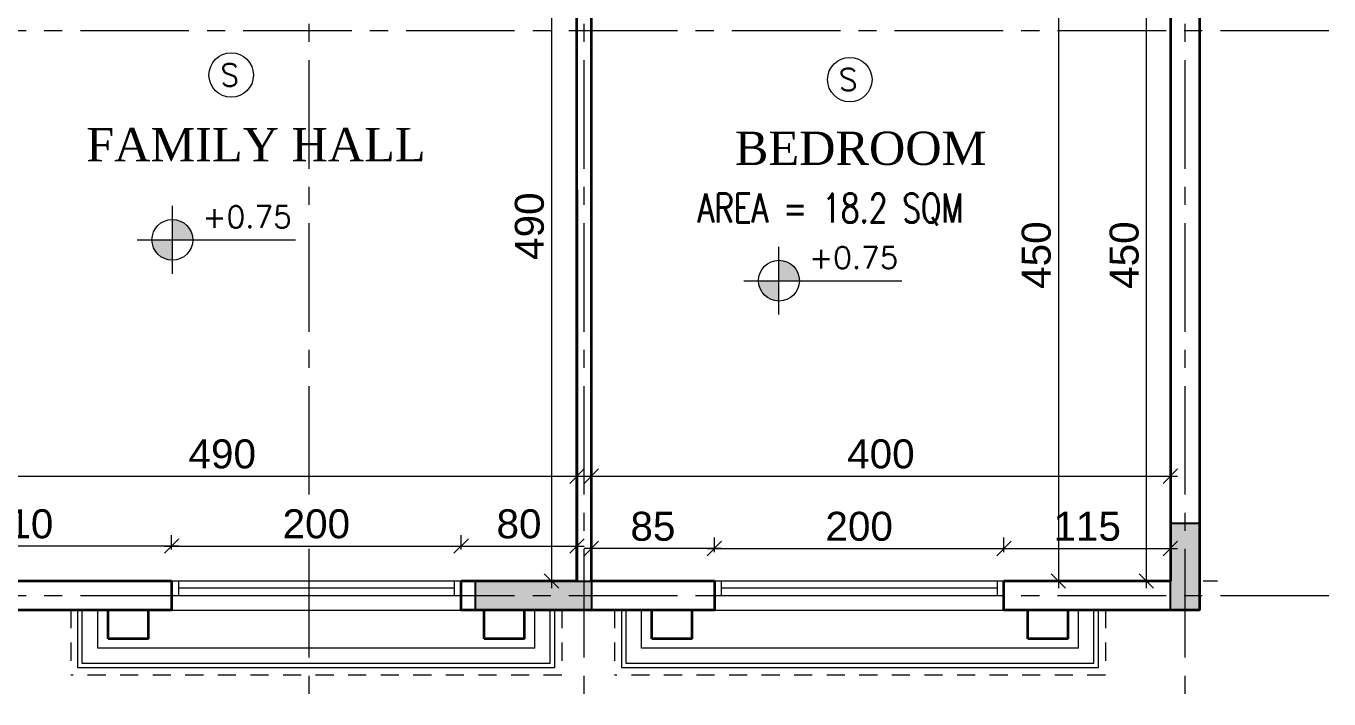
# Model space of a CAD drawing. Header units: millimetres. Extents: x -11627 to -10952, y 10244 to 10588.
# Drawn here: x -11385.95 to -11376.95, y 10449.61 to 10454.26 of the extents above; entities that cross this region are included whole.
import ezdxf

# ---------------------------------------------------------------- set-up
doc = ezdxf.new("R2010")
doc.units = ezdxf.units.MM
doc.header["$PDMODE"] = 35
for name, pattern in [('DOT', [0.25, 0, -0.25]), ('GROUND FLOOR XREF - option 3$0$FATHER FR$0$CENTER2', [1.125, 0.75, -0.125, 0.125, -0.125]), ('HIDDEN2', [0.1875, 0.125, -0.0625])]:
    doc.linetypes.add(name, pattern=pattern)
doc.layers.get('0').update_dxf_attribs({"lineweight": 5})
doc.layers.get('DEFPOINTS').update_dxf_attribs({"lineweight": 5})
for name, color, linetype, lineweight in [('A-AXIS LINE', 8, 'GROUND FLOOR XREF - option 3$0$FATHER FR$0$CENTER2', 0), ('A-GEN DIMS INTERNAL', 86, 'Continuous', 5), ('A-TEXT', 3, 'Continuous', 13), ('DIM IN', 191, 'Continuous', 5), ('FIRE', 2, 'Continuous', 5), ('S-COL HATCH', 5, 'Continuous', 15), ('STAIR', 34, 'Continuous', 5), ('SYMBOLS LEVEL', 233, 'Continuous', 5), ('text1', 32, 'Continuous', 9), ('WALLS', 4, 'Continuous', 35), ('Window', 57, 'Continuous', 13)]:
    doc.layers.add(name, color=color, linetype=linetype, lineweight=lineweight)
doc.layers.add('CivilDefense', color=2, linetype='Continuous')
doc.layers.add('col1', color=6, linetype='Continuous')
doc.styles.add('GROUND FLOOR XREF - option 3$0$STYLE1', font='arial.ttf', dxfattribs={"height": 0.2})
doc.styles.add('ROMANS', font='romans.shx', dxfattribs={"width": 0.85})
doc.styles.add('SIMPLEX', font='romans.shx', dxfattribs={"width": 0.75})
doc.styles.add('STYLE2', font='times.ttf', dxfattribs={"height": 0.25})
doc.styles.add('T20-200', font='ROMANS.SHX', dxfattribs={"height": 0.4})
doc.dimstyles.new('DIM 100', dxfattribs={"dimtxt": 0.2, "dimasz": 0.1, "dimexe": 0.15, "dimexo": 0.2, "dimgap": 0.05, "dimtad": 1, "dimdec": 0, "dimlfac": 100, "dimzin": 1, "dimdsep": 46, "dimtxsty": 'GROUND FLOOR XREF - option 3$0$STYLE1', "dimblk": 'OBLIQUE', "dimcen": 0.02, "dimdle": 0.05, "dimclrd": 256, "dimclre": 6, "dimclrt": 3, "dimadec": 1, "dimazin": 0, "dimtfac": 0.9, "dimtdec": 0, "dimtix": 1, "dimtofl": 0, "dimtmove": 2, "dimatfit": 3, "dimldrblk": 'ARCHTICK', "dimfxl": 1, "dimtolj": 1, "dimtzin": 12, "dimlwd": -1, "dimlwe": -1, "dimarcsym": 0})

# ---------------------------------------------------------------- blocks, each defined once
blk = doc.blocks.new('_Oblique')
at = {"color": 0, "linetype": 'ByBlock', "lineweight": -2}
blk.add_line((-0.5, -0.5), (0.5, 0.5), dxfattribs=at)
blk = doc.blocks.new('*D842')
at = {"layer": 'A-GEN DIMS INTERNAL', "color": 6, "linetype": 'DOT', "transparency": 16777216}
for p, q in [((-11387.0414, 10450.6256), (-11387.0414, 10451.3)), ((-11382.1414, 10450.6256), (-11382.1414, 10451.3))]:
    blk.add_line(p, q, dxfattribs=at)
at = {"layer": 'A-GEN DIMS INTERNAL', "transparency": 16777216}
blk.add_line((-11387.0914, 10451.15), (-11382.0914, 10451.15), dxfattribs=at)
at = {"layer": 'DEFPOINTS', "color": 0, "transparency": 16777216}
for p in [(-11382.1414, 10451.15), (-11387.0414, 10450.4256), (-11382.1414, 10450.4256)]:
    blk.add_point(p, dxfattribs=at)
at = {"layer": 'A-GEN DIMS INTERNAL', "transparency": 16777216, "xscale": 0.1, "yscale": 0.1, "zscale": 0.1, "rotation": 180}
blk.add_blockref('_Oblique', (-11387.0414, 10451.15), dxfattribs=at)
at = {"layer": 'A-GEN DIMS INTERNAL', "transparency": 16777216, "xscale": 0.1, "yscale": 0.1, "zscale": 0.1}
blk.add_blockref('_Oblique', (-11382.1414, 10451.15), dxfattribs=at)
at = {"layer": 'A-GEN DIMS INTERNAL', "color": 3, "transparency": 16777216, "insert": (-11384.5914, 10451.3021), "char_height": 0.2, "attachment_point": 5, "style": 'GROUND FLOOR XREF - option 3$0$STYLE1'}
blk.add_mtext('\\A1;490', dxfattribs=at)
blk = doc.blocks.new('_ArchTick')
at = {"color": 0, "linetype": 'ByBlock', "const_width": 0.15}
blk.add_lwpolyline([(-0.5, -0.5), (0.5, 0.5)], dxfattribs=at)
blk = doc.blocks.new('*D843')
at = {"layer": 'A-GEN DIMS INTERNAL', "transparency": 16777216}
blk.add_line((-11378.8151, 10454.9756), (-11378.8151, 10450.3756), dxfattribs=at)
at = {"layer": 'A-GEN DIMS INTERNAL', "color": 6, "linetype": 'DOT', "transparency": 16777216}
for p, q in [((-11378.1901, 10454.9256), (-11378.9651, 10454.9256)), ((-11377.7151, 10450.4256), (-11378.9651, 10450.4256))]:
    blk.add_line(p, q, dxfattribs=at)
at = {"layer": 'DEFPOINTS', "color": 0, "transparency": 16777216}
for p in [(-11377.9901, 10454.9256), (-11378.8151, 10450.4256), (-11377.5151, 10450.4256)]:
    blk.add_point(p, dxfattribs=at)
at = {"layer": 'A-GEN DIMS INTERNAL', "transparency": 16777216, "xscale": 0.1, "yscale": 0.1, "zscale": 0.1}
for p, rotation in [((-11378.8151, 10454.9256), 90), ((-11378.8151, 10450.4256), 270)]:
    blk.add_blockref('_Oblique', p, dxfattribs=dict(at, rotation=rotation))
at = {"layer": 'A-GEN DIMS INTERNAL', "color": 3, "transparency": 16777216, "insert": (-11378.9672, 10452.6756), "char_height": 0.2, "attachment_point": 5, "rotation": 90, "style": 'GROUND FLOOR XREF - option 3$0$STYLE1'}
blk.add_mtext('\\A1;450', dxfattribs=at)
blk = doc.blocks.new('*D848')
at = {"layer": 'A-GEN DIMS INTERNAL', "color": 6, "linetype": 'DOT', "transparency": 16777216}
for p, q in [((-11382.0414, 10451.35), (-11382.0414, 10451.3)), ((-11378.0414, 10450.9135), (-11378.0414, 10451.3))]:
    blk.add_line(p, q, dxfattribs=at)
at = {"layer": 'A-GEN DIMS INTERNAL', "transparency": 16777216}
blk.add_line((-11382.0914, 10451.15), (-11377.9914, 10451.15), dxfattribs=at)
at = {"layer": 'DEFPOINTS', "color": 0, "transparency": 16777216}
for p in [(-11382.0414, 10451.15), (-11378.0414, 10451.15), (-11378.0414, 10450.7135)]:
    blk.add_point(p, dxfattribs=at)
at = {"layer": 'A-GEN DIMS INTERNAL', "transparency": 16777216, "xscale": 0.1, "yscale": 0.1, "zscale": 0.1, "rotation": 180}
blk.add_blockref('_Oblique', (-11382.0414, 10451.15), dxfattribs=at)
at = {"layer": 'A-GEN DIMS INTERNAL', "transparency": 16777216, "xscale": 0.1, "yscale": 0.1, "zscale": 0.1}
blk.add_blockref('_Oblique', (-11378.0414, 10451.15), dxfattribs=at)
at = {"layer": 'A-GEN DIMS INTERNAL', "color": 3, "transparency": 16777216, "insert": (-11380.0414, 10451.3021), "char_height": 0.2, "attachment_point": 5, "style": 'GROUND FLOOR XREF - option 3$0$STYLE1'}
blk.add_mtext('\\A1;400', dxfattribs=at)
blk = doc.blocks.new('DDW')
at = {"layer": 'SYMBOLS LEVEL'}
h = blk.add_hatch(color=256, dxfattribs=at)
edge = h.paths.add_edge_path()
edge.add_line((-11621.43, 10035.1153), (-11621.43, 10034.9745))
edge.add_line((-11621.43, 10034.9745), (-11621.2892, 10034.9745))
edge.add_arc((-11621.43, 10034.9745), 0.1408, 0, 90)
edge = h.paths.add_edge_path()
edge.add_line((-11621.43, 10034.8337), (-11621.43, 10034.9745))
edge.add_line((-11621.43, 10034.9745), (-11621.5709, 10034.9745))
edge.add_arc((-11621.43, 10034.9745), 0.1408, 180, 270)
for p, q in [((-11621.43, 10034.7402), (-11621.43, 10035.2088)), ((-11621.6737, 10034.9745), (-11620.5802, 10034.9745))]:
    blk.add_line(p, q, dxfattribs=at)
blk.add_circle((-11621.43, 10034.9745), 0.1408, dxfattribs=at)
blk = doc.blocks.new('*D857')
at = {"layer": 'A-GEN DIMS INTERNAL', "color": 6, "linetype": 'DOT', "transparency": 16777216}
for p, q in [((-11381.1914, 10450.6256), (-11381.1914, 10450.8002)), ((-11379.1914, 10450.6256), (-11379.1914, 10450.8002))]:
    blk.add_line(p, q, dxfattribs=at)
at = {"layer": 'A-GEN DIMS INTERNAL', "transparency": 16777216}
blk.add_line((-11381.2414, 10450.6502), (-11379.1414, 10450.6502), dxfattribs=at)
at = {"layer": 'DEFPOINTS', "color": 0, "transparency": 16777216}
for p in [(-11379.1914, 10450.6502), (-11381.1914, 10450.4256), (-11379.1914, 10450.4256)]:
    blk.add_point(p, dxfattribs=at)
at = {"layer": 'A-GEN DIMS INTERNAL', "transparency": 16777216, "xscale": 0.1, "yscale": 0.1, "zscale": 0.1, "rotation": 180}
blk.add_blockref('_Oblique', (-11381.1914, 10450.6502), dxfattribs=at)
at = {"layer": 'A-GEN DIMS INTERNAL', "transparency": 16777216, "xscale": 0.1, "yscale": 0.1, "zscale": 0.1}
blk.add_blockref('_Oblique', (-11379.1914, 10450.6502), dxfattribs=at)
at = {"layer": 'A-GEN DIMS INTERNAL', "color": 3, "transparency": 16777216, "insert": (-11380.1914, 10450.8023), "char_height": 0.2, "attachment_point": 5, "style": 'GROUND FLOOR XREF - option 3$0$STYLE1'}
blk.add_mtext('\\A1;200', dxfattribs=at)
blk = doc.blocks.new('*D858')
at = {"layer": 'A-GEN DIMS INTERNAL', "color": 6, "linetype": 'DOT', "transparency": 16777216}
for p, q in [((-11379.1914, 10450.6256), (-11379.1914, 10450.8002)), ((-11378.0414, 10450.6256), (-11378.0414, 10450.8002))]:
    blk.add_line(p, q, dxfattribs=at)
at = {"layer": 'A-GEN DIMS INTERNAL', "transparency": 16777216}
blk.add_line((-11379.2414, 10450.6502), (-11377.9914, 10450.6502), dxfattribs=at)
at = {"layer": 'DEFPOINTS', "color": 0, "transparency": 16777216}
for p in [(-11378.0414, 10450.6502), (-11379.1914, 10450.4256), (-11378.0414, 10450.4256)]:
    blk.add_point(p, dxfattribs=at)
at = {"layer": 'A-GEN DIMS INTERNAL', "transparency": 16777216, "xscale": 0.1, "yscale": 0.1, "zscale": 0.1, "rotation": 180}
blk.add_blockref('_Oblique', (-11379.1914, 10450.6502), dxfattribs=at)
at = {"layer": 'A-GEN DIMS INTERNAL', "transparency": 16777216, "xscale": 0.1, "yscale": 0.1, "zscale": 0.1}
blk.add_blockref('_Oblique', (-11378.0414, 10450.6502), dxfattribs=at)
at = {"layer": 'A-GEN DIMS INTERNAL', "color": 3, "transparency": 16777216, "insert": (-11378.6164, 10450.8023), "char_height": 0.2, "attachment_point": 5, "style": 'GROUND FLOOR XREF - option 3$0$STYLE1'}
blk.add_mtext('\\A1;115', dxfattribs=at)
blk = doc.blocks.new('*D872')
at = {"layer": 'A-GEN DIMS INTERNAL', "transparency": 16777216}
blk.add_line((-11378.2079, 10454.9756), (-11378.2079, 10450.3756), dxfattribs=at)
at = {"layer": 'A-GEN DIMS INTERNAL', "color": 6, "linetype": 'DOT', "transparency": 16777216}
for p, q in [((-11378.2414, 10454.9256), (-11378.3579, 10454.9256)), ((-11378.2414, 10450.4256), (-11378.3579, 10450.4256))]:
    blk.add_line(p, q, dxfattribs=at)
at = {"layer": 'DEFPOINTS', "color": 0, "transparency": 16777216}
for p in [(-11378.0414, 10454.9256), (-11378.2079, 10450.4256), (-11378.0414, 10450.4256)]:
    blk.add_point(p, dxfattribs=at)
at = {"layer": 'A-GEN DIMS INTERNAL', "transparency": 16777216, "xscale": 0.1, "yscale": 0.1, "zscale": 0.1}
for p, rotation in [((-11378.2079, 10454.9256), 90), ((-11378.2079, 10450.4256), 270)]:
    blk.add_blockref('_Oblique', p, dxfattribs=dict(at, rotation=rotation))
at = {"layer": 'A-GEN DIMS INTERNAL', "color": 3, "transparency": 16777216, "insert": (-11378.36, 10452.6756), "char_height": 0.2, "attachment_point": 5, "rotation": 90, "style": 'GROUND FLOOR XREF - option 3$0$STYLE1'}
blk.add_mtext('\\A1;450', dxfattribs=at)
blk = doc.blocks.new('*D874')
at = {"layer": 'A-GEN DIMS INTERNAL', "color": 6, "linetype": 'DOT', "transparency": 16777216}
for p, q in [((-11387.0414, 10450.6425), (-11387.0414, 10450.8172)), ((-11384.9414, 10450.6425), (-11384.9414, 10450.8172))]:
    blk.add_line(p, q, dxfattribs=at)
at = {"layer": 'A-GEN DIMS INTERNAL', "transparency": 16777216}
blk.add_line((-11384.8914, 10450.6672), (-11387.0914, 10450.6672), dxfattribs=at)
at = {"layer": 'DEFPOINTS', "color": 0, "transparency": 16777216}
for p in [(-11387.0414, 10450.6672), (-11387.0414, 10450.4425), (-11384.9414, 10450.4425)]:
    blk.add_point(p, dxfattribs=at)
at = {"layer": 'A-GEN DIMS INTERNAL', "transparency": 16777216, "xscale": 0.1, "yscale": 0.1, "zscale": 0.1, "rotation": 180}
blk.add_blockref('_Oblique', (-11387.0414, 10450.6672), dxfattribs=at)
at = {"layer": 'A-GEN DIMS INTERNAL', "transparency": 16777216, "xscale": 0.1, "yscale": 0.1, "zscale": 0.1}
blk.add_blockref('_Oblique', (-11384.9414, 10450.6672), dxfattribs=at)
at = {"layer": 'A-GEN DIMS INTERNAL', "color": 3, "transparency": 16777216, "insert": (-11385.9914, 10450.8193), "char_height": 0.2, "attachment_point": 5, "style": 'GROUND FLOOR XREF - option 3$0$STYLE1'}
blk.add_mtext('\\A1;210', dxfattribs=at)
blk = doc.blocks.new('*D875')
at = {"layer": 'A-GEN DIMS INTERNAL', "color": 6, "linetype": 'DOT', "transparency": 16777216}
for p, q in [((-11384.9414, 10450.6425), (-11384.9414, 10450.8172)), ((-11382.9414, 10450.6425), (-11382.9414, 10450.8172))]:
    blk.add_line(p, q, dxfattribs=at)
at = {"layer": 'A-GEN DIMS INTERNAL', "transparency": 16777216}
blk.add_line((-11384.9914, 10450.6672), (-11382.8914, 10450.6672), dxfattribs=at)
at = {"layer": 'DEFPOINTS', "color": 0, "transparency": 16777216}
for p in [(-11382.9414, 10450.6672), (-11384.9414, 10450.4425), (-11382.9414, 10450.4425)]:
    blk.add_point(p, dxfattribs=at)
at = {"layer": 'A-GEN DIMS INTERNAL', "transparency": 16777216, "xscale": 0.1, "yscale": 0.1, "zscale": 0.1, "rotation": 180}
blk.add_blockref('_Oblique', (-11384.9414, 10450.6672), dxfattribs=at)
at = {"layer": 'A-GEN DIMS INTERNAL', "transparency": 16777216, "xscale": 0.1, "yscale": 0.1, "zscale": 0.1}
blk.add_blockref('_Oblique', (-11382.9414, 10450.6672), dxfattribs=at)
at = {"layer": 'A-GEN DIMS INTERNAL', "color": 3, "transparency": 16777216, "insert": (-11383.9414, 10450.8193), "char_height": 0.2, "attachment_point": 5, "style": 'GROUND FLOOR XREF - option 3$0$STYLE1'}
blk.add_mtext('\\A1;200', dxfattribs=at)
blk = doc.blocks.new('*D876')
at = {"layer": 'A-GEN DIMS INTERNAL', "color": 6, "linetype": 'DOT', "transparency": 16777216}
for p, q in [((-11382.9414, 10450.6425), (-11382.9414, 10450.8172)), ((-11382.1414, 10450.6425), (-11382.1414, 10450.8172))]:
    blk.add_line(p, q, dxfattribs=at)
at = {"layer": 'A-GEN DIMS INTERNAL', "transparency": 16777216}
blk.add_line((-11382.9914, 10450.6672), (-11382.0914, 10450.6672), dxfattribs=at)
at = {"layer": 'DEFPOINTS', "color": 0, "transparency": 16777216}
for p in [(-11382.1414, 10450.6672), (-11382.9414, 10450.4425), (-11382.1414, 10450.4425)]:
    blk.add_point(p, dxfattribs=at)
at = {"layer": 'A-GEN DIMS INTERNAL', "transparency": 16777216, "xscale": 0.1, "yscale": 0.1, "zscale": 0.1, "rotation": 180}
blk.add_blockref('_Oblique', (-11382.9414, 10450.6672), dxfattribs=at)
at = {"layer": 'A-GEN DIMS INTERNAL', "transparency": 16777216, "xscale": 0.1, "yscale": 0.1, "zscale": 0.1}
blk.add_blockref('_Oblique', (-11382.1414, 10450.6672), dxfattribs=at)
at = {"layer": 'A-GEN DIMS INTERNAL', "color": 3, "transparency": 16777216, "insert": (-11382.5414, 10450.8193), "char_height": 0.2, "attachment_point": 5, "style": 'GROUND FLOOR XREF - option 3$0$STYLE1'}
blk.add_mtext('\\A1;80', dxfattribs=at)
blk = doc.blocks.new('*D877')
at = {"layer": 'A-GEN DIMS INTERNAL', "color": 6, "linetype": 'DOT', "transparency": 16777216}
for p, q in [((-11382.0414, 10450.6256), (-11382.0414, 10450.8002)), ((-11381.1914, 10450.6256), (-11381.1914, 10450.8002))]:
    blk.add_line(p, q, dxfattribs=at)
at = {"layer": 'A-GEN DIMS INTERNAL', "transparency": 16777216}
blk.add_line((-11381.1414, 10450.6502), (-11382.0914, 10450.6502), dxfattribs=at)
at = {"layer": 'DEFPOINTS', "color": 0, "transparency": 16777216}
for p in [(-11382.0414, 10450.6502), (-11382.0414, 10450.4256), (-11381.1914, 10450.4256)]:
    blk.add_point(p, dxfattribs=at)
at = {"layer": 'A-GEN DIMS INTERNAL', "transparency": 16777216, "xscale": 0.1, "yscale": 0.1, "zscale": 0.1, "rotation": 180}
blk.add_blockref('_Oblique', (-11382.0414, 10450.6502), dxfattribs=at)
at = {"layer": 'A-GEN DIMS INTERNAL', "transparency": 16777216, "xscale": 0.1, "yscale": 0.1, "zscale": 0.1}
blk.add_blockref('_Oblique', (-11381.1914, 10450.6502), dxfattribs=at)
at = {"layer": 'A-GEN DIMS INTERNAL', "color": 3, "transparency": 16777216, "insert": (-11381.6164, 10450.8023), "char_height": 0.2, "attachment_point": 5, "style": 'GROUND FLOOR XREF - option 3$0$STYLE1'}
blk.add_mtext('\\A1;85', dxfattribs=at)
blk = doc.blocks.new('*D878')
at = {"layer": 'A-GEN DIMS INTERNAL', "color": 6, "linetype": 'DOT', "transparency": 16777216}
for p, q in [((-11382.3414, 10455.3256), (-11382.4667, 10455.3256)), ((-11382.3414, 10450.4256), (-11382.4667, 10450.4256))]:
    blk.add_line(p, q, dxfattribs=at)
at = {"layer": 'A-GEN DIMS INTERNAL', "transparency": 16777216}
blk.add_line((-11382.3167, 10455.3756), (-11382.3167, 10450.3756), dxfattribs=at)
at = {"layer": 'DEFPOINTS', "color": 0, "transparency": 16777216}
for p in [(-11382.1414, 10455.3256), (-11382.3167, 10450.4256), (-11382.1414, 10450.4256)]:
    blk.add_point(p, dxfattribs=at)
at = {"layer": 'A-GEN DIMS INTERNAL', "transparency": 16777216, "xscale": 0.1, "yscale": 0.1, "zscale": 0.1}
for p, rotation in [((-11382.3167, 10455.3256), 90), ((-11382.3167, 10450.4256), 270)]:
    blk.add_blockref('_Oblique', p, dxfattribs=dict(at, rotation=rotation))
at = {"layer": 'A-GEN DIMS INTERNAL', "color": 3, "transparency": 16777216, "insert": (-11382.4688, 10452.8756), "char_height": 0.2, "attachment_point": 5, "rotation": 90, "style": 'GROUND FLOOR XREF - option 3$0$STYLE1'}
blk.add_mtext('\\A1;490', dxfattribs=at)
blk = doc.blocks.new('TGTGTGTGTGTGTG')
at = {"layer": 'A-AXIS LINE'}
for p, q in [((-11380.9384, 10474.272), (-11380.9384, 10449.6118)), ((-11379.0385, 10474.272), (-11379.0385, 10449.6118)), ((-11374.8867, 10474.272), (-11374.8867, 10449.6118)), ((-11398.2667, 10454.2256), (-11373.8915, 10454.2256)), ((-11398.2667, 10450.3256), (-11373.8915, 10450.3256))]:
    blk.add_line(p, q, dxfattribs=at)
blk = doc.blocks.new('GRGRGRGR')
at = {"layer": 'STAIR', "linetype": 'HIDDEN2'}
for p, q in [((-11256.7558, 10353.105, -5.5638), (-11256.7558, 10352.6558, -5.5638)), ((-11253.365, 10353.105, -5.5638), (-11253.365, 10352.6558, -5.5638)), ((-11253.365, 10352.6558), (-11256.7558, 10352.6558))]:
    blk.add_line(p, q, dxfattribs=at)
at = {"layer": 'STAIR'}
for p, q in [((-11256.7065, 10352.705, -5.8761), (-11256.7065, 10353.105, -5.8761)), ((-11256.6765, 10352.735, -5.5638), (-11256.6765, 10353.105, -5.5638)), ((-11256.5691, 10352.8424, -5.5638), (-11256.5691, 10353.105, -5.5638)), ((-11253.5516, 10352.8424, -5.5638), (-11253.5516, 10353.105, -5.5638)), ((-11253.4441, 10352.735, -5.5638), (-11253.4441, 10353.105, -5.5638)), ((-11253.4141, 10353.105, -5.5638), (-11253.4141, 10352.705, -5.5638)), ((-11253.5516, 10352.8424), (-11256.5691, 10352.8424)), ((-11253.4441, 10352.735), (-11256.6765, 10352.735)), ((-11253.4141, 10352.705), (-11256.7065, 10352.705))]:
    blk.add_line(p, q, dxfattribs=at)
at = {"layer": 'WALLS'}
for p, q in [((-11256.4981, 10352.905, -0.0018), (-11256.4981, 10353.105, -0.0018)), ((-11256.22, 10352.905, -0.0018), (-11256.22, 10353.105, -0.0018)), ((-11253.9008, 10352.905, -0.0018), (-11253.9008, 10353.105, -0.0018)), ((-11253.6227, 10352.905, -0.0018), (-11253.6227, 10353.105, -0.0018)), ((-11256.22, 10352.905, 0.4917), (-11256.4981, 10352.905, 1.3724)), ((-11253.6227, 10352.905, 0.4917), (-11253.9008, 10352.905, 1.3724))]:
    blk.add_line(p, q, dxfattribs=at)
blk = doc.blocks.new('gcol')
at = {"layer": 'S-COL HATCH', "linetype": 'Continuous'}
h = blk.add_hatch(color=256, dxfattribs=at)
h.dxf.hatch_style = 1
h.paths.add_polyline_path([(63.9393, 0.6), (64.1393, 0.6), (64.1393, 0), (63.9393, 0)])
h = blk.add_hatch(color=256, dxfattribs=at)
h.dxf.hatch_style = 1
h.paths.add_polyline_path([(59.9393, 0.2), (59.9393, 0), (59.1393, 0), (59.1393, 0.2)])
at = {"layer": 'col1'}
for points in [[(63.9393, 0.6), (64.1393, 0.6), (64.1393, 0), (63.9393, 0)], [(59.9393, 0.2), (59.9393, 0), (59.1393, 0), (59.1393, 0.2)]]:
    blk.add_lwpolyline(points, close=True, dxfattribs=at)

msp = doc.modelspace()

# ---------------------------------------------------------------- linework, layer by layer
at = {"layer": 'FIRE'}
for centre in [(-11384.5295, 10453.9188), (-11380.2563, 10453.8875)]:
    msp.add_circle(centre, 0.1535, dxfattribs=at)
at = {"layer": 'WALLS'}
for p, q in [((-11377.8414, 10455.5256), (-11377.8414, 10450.2256)), ((-11382.1414, 10450.4256), (-11382.1414, 10455.3256)), ((-11382.0414, 10450.4256), (-11382.0414, 10455.1256)), ((-11378.0414, 10454.9256), (-11378.0414, 10450.4256)), ((-11382.1414, 10453.1256), (-11382.1414, 10450.4256)), ((-11384.9414, 10450.4256), (-11387.0414, 10450.4256)), ((-11384.9414, 10450.4256), (-11384.9414, 10450.2256)), ((-11382.9414, 10450.2256), (-11382.9414, 10450.4256)), ((-11382.1414, 10450.4256), (-11382.9414, 10450.4256)), ((-11381.1914, 10450.4256), (-11382.0414, 10450.4256)), ((-11381.1914, 10450.4256), (-11381.1914, 10450.2256)), ((-11378.0414, 10450.4256), (-11379.1914, 10450.4256)), ((-11379.1914, 10450.2256), (-11379.1914, 10450.4256)), ((-11384.9414, 10450.2256), (-11386.3202, 10450.2256)), ((-11381.1914, 10450.2256), (-11382.9414, 10450.2256)), ((-11377.8414, 10450.2256), (-11379.1914, 10450.2256))]:
    msp.add_line(p, q, dxfattribs=at)
at = {"layer": 'Window'}
for p, q in [((-11382.9414, 10450.4256), (-11384.9414, 10450.4256)), ((-11384.8944, 10450.4256), (-11384.8944, 10450.3256)), ((-11382.9885, 10450.3756), (-11384.8944, 10450.3756)), ((-11382.9885, 10450.4256), (-11382.9885, 10450.3256)), ((-11379.1914, 10450.4256), (-11381.1914, 10450.4256)), ((-11381.1444, 10450.4256), (-11381.1444, 10450.3256)), ((-11379.2385, 10450.3756), (-11381.1444, 10450.3756)), ((-11379.2385, 10450.4256), (-11379.2385, 10450.3256)), ((-11379.1914, 10450.4256), (-11379.1914, 10450.2256)), ((-11384.9414, 10450.3256), (-11382.9414, 10450.3256)), ((-11381.1914, 10450.3256), (-11379.1914, 10450.3256)), ((-11384.9414, 10450.2256), (-11382.9414, 10450.2256)), ((-11381.1914, 10450.2256), (-11379.1914, 10450.2256))]:
    msp.add_line(p, q, dxfattribs=at)

# ---------------------------------------------------------------- block references
msp.add_blockref('gcol', (-11441.9807, 10450.2256))
at = {"layer": 'DIM IN'}
for name, p in [('TGTGTGTGTGTGTG', (-3.0547, 0)), ('GRGRGRGR', (-128.8816, 97.1206, 5.562)), ('GRGRGRGR', (-125.1254, 97.1206))]:
    msp.add_blockref(name, p, dxfattribs=at)
at = {"layer": 'STAIR', "ltscale": 0.3}
for p in [(236.494, 417.8065), (240.6844, 417.5247)]:
    msp.add_blockref('DDW', p, dxfattribs=at)

# ---------------------------------------------------------------- texts
at = {"layer": 'A-TEXT', "style": 'STYLE2'}
for s, p in [('FAMILY HALL', (-11385.5315, 10453.323)), (' BEDROOM', (-11381.1371, 10453.2983))]:
    msp.add_text(s, height=0.23, dxfattribs=at).set_placement(p)
at = {"layer": 'CivilDefense', "style": 'ROMANS'}
for p in [(-11384.6054, 10453.843), (-11380.3322, 10453.8116)]:
    msp.add_text('S', height=0.1525, dxfattribs=at).set_placement(p)
at = {"layer": 'SYMBOLS LEVEL', "char_height": 0.15, "width": 0.6675, "attachment_point": 1, "style": 'T20-200'}
for insert in [(-11384.7285, 10453.0149), (-11380.538, 10452.7331)]:
    msp.add_mtext('+0.75', dxfattribs=dict(at, insert=insert))
at = {"layer": 'text1', "style": 'SIMPLEX', "width": 0.75}
msp.add_text('AREA = 18.2 SQM', height=0.2, dxfattribs=at).set_placement((-11381.3079, 10452.9001))

# ---------------------------------------------------------------- dimensions: what is measured, and where the dimension line sits
at = {"layer": 'A-GEN DIMS INTERNAL'}
for base, p1, p2, picture, middle in [((-11382.3167, 10450.4256), (-11382.1414, 10455.3256), (-11382.1414, 10450.4256), '*D878', (-11382.4688, 10452.8756)), ((-11378.8151, 10450.4256), (-11377.9901, 10454.9256), (-11377.5151, 10450.4256), '*D843', (-11378.9672, 10452.6756)), ((-11378.2079, 10450.4256), (-11378.0414, 10454.9256), (-11378.0414, 10450.4256), '*D872', (-11378.36, 10452.6756))]:
    dim = msp.add_linear_dim(base=base, p1=p1, p2=p2, angle=90, dimstyle='DIM 100', dxfattribs=at)
    dim.commit()
    dim.dimension.update_dxf_attribs({"geometry": picture, "text_midpoint": middle})
for base, p1, p2, picture, middle in [((-11382.1414, 10451.15), (-11387.0414, 10450.4256), (-11382.1414, 10450.4256), '*D842', (-11384.5914, 10451.3021)), ((-11378.0414, 10451.15), (-11382.0414, 10451.15), (-11378.0414, 10450.7135), '*D848', (-11380.0414, 10451.3021)), ((-11387.0414, 10450.6672), (-11384.9414, 10450.4425), (-11387.0414, 10450.4425), '*D874', (-11385.9914, 10450.8193)), ((-11382.9414, 10450.6672), (-11384.9414, 10450.4425), (-11382.9414, 10450.4425), '*D875', (-11383.9414, 10450.8193)), ((-11382.1414, 10450.6672), (-11382.9414, 10450.4425), (-11382.1414, 10450.4425), '*D876', (-11382.5414, 10450.8193)), ((-11382.0414, 10450.6502), (-11381.1914, 10450.4256), (-11382.0414, 10450.4256), '*D877', (-11381.6164, 10450.8023)), ((-11379.1914, 10450.6502), (-11381.1914, 10450.4256), (-11379.1914, 10450.4256), '*D857', (-11380.1914, 10450.8023)), ((-11378.0414, 10450.6502), (-11379.1914, 10450.4256), (-11378.0414, 10450.4256), '*D858', (-11378.6164, 10450.8023))]:
    dim = msp.add_linear_dim(base=base, p1=p1, p2=p2, dimstyle='DIM 100', dxfattribs=at)
    dim.commit()
    dim.dimension.update_dxf_attribs({"geometry": picture, "text_midpoint": middle})

doc.saveas('drawing.dxf')
